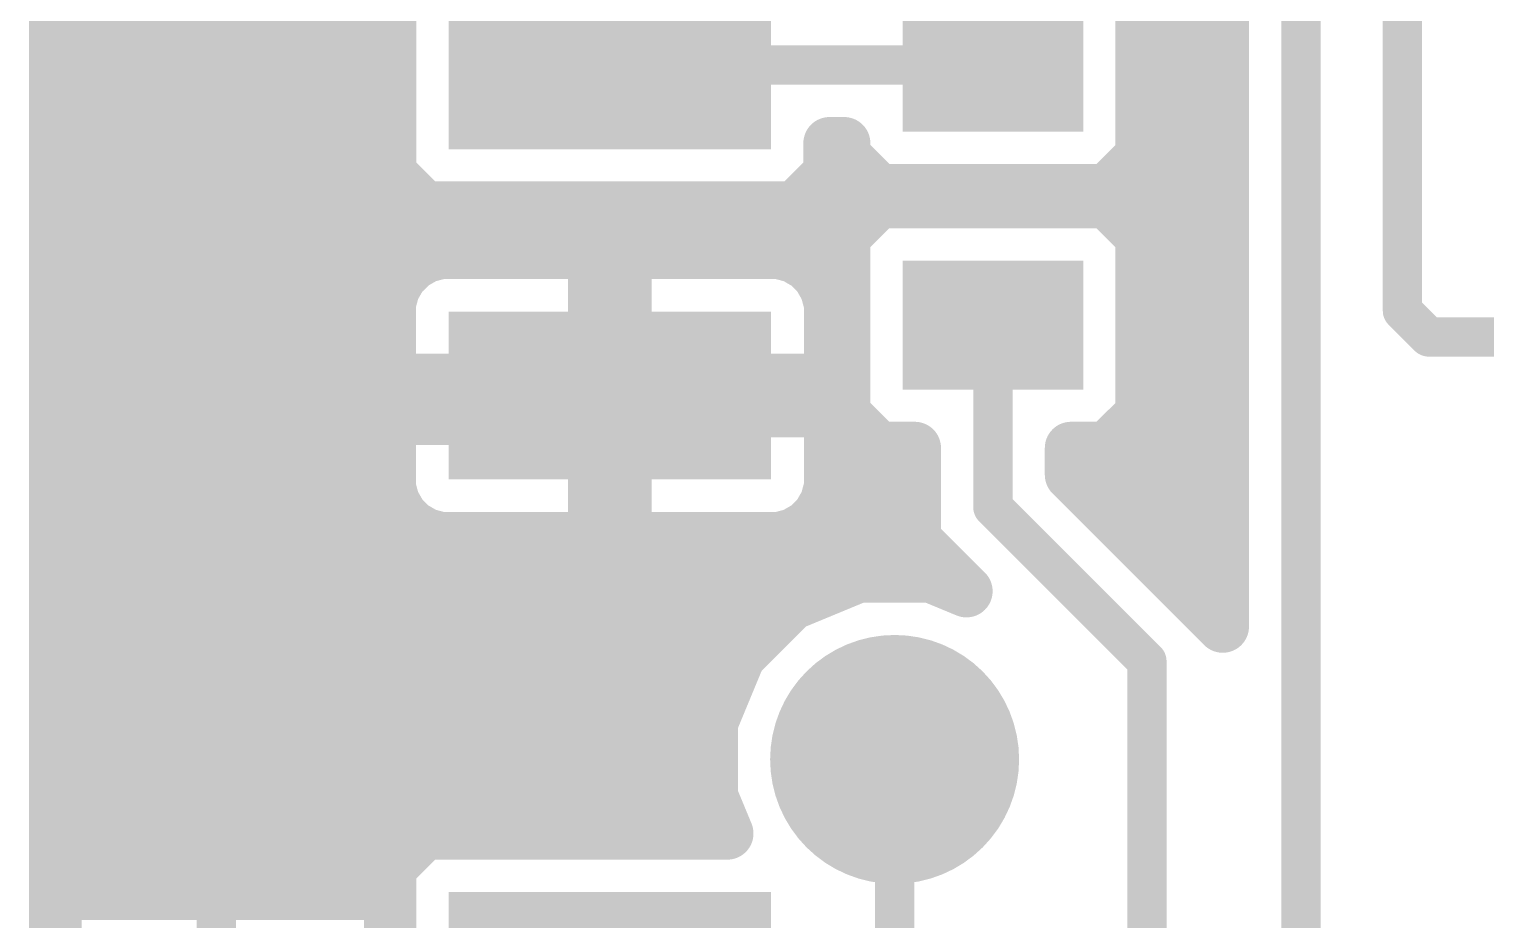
# Model space of a CAD drawing. Extents: x -40.6 to 40.6, y -25.6 to 25.6.
# Drawn here: x -33.71 to -22.42, y -1.83 to 5.08 of the extents above; entities that cross this region are included whole.
import ezdxf

# ---------------------------------------------------------------- set-up
doc = ezdxf.new("R2010")
doc.units = 0
doc.layers.add('1', color=22, linetype='CONTINUOUS')
doc.layers.add('18', color=82, linetype='CONTINUOUS')

# ---------------------------------------------------------------- blocks, each defined once
blk = doc.blocks.new('RECT')
blk.add_solid([(-0.5, -0.5), (0.5, -0.5), (-0.5, 0.5), (0.5, 0.5)])
blk = doc.blocks.new('ROUNDV')
at = {"const_width": 0.5}
blk.add_lwpolyline([(0, -0.25, 1), (0, 0.25, 1), (0, -0.25)], format="xyb", dxfattribs=at)

msp = doc.modelspace()

# ---------------------------------------------------------------- linework, layer by layer
at = {"layer": '1'}
for points, const_width in [([(-23.0632, 2.8956), (-23.0632, 8.7376)], 0.3048), ([(-33.5066, -21.2058), (-33.5066, 8.5122)], 0.4064), ([(-31.9786, 8.382), (-31.9786, 2.1336)], 0.3048), ([(-29.5656, 7.1882), (-29.5656, 5.156)], 0.3048), ([(-23.8506, 0.2286), (-23.8506, 6.7564)], 0.3048), ([(-24.4562, 6.6833), (-24.4562, 0.446)], 0.4064), ([(-30.911, 5.6359), (-30.911, 3.9605)], 0.4064), ([(-25.085, 4.0969), (-25.085, 5.4723)], 0.4064), ([(-33.5066, 5.2832), (-30.911, 5.2832)], 0.4064), ([(-25.085, 5.2832), (-24.4562, 5.2832)], 0.4064), ([(-29.5656, 5.156), (-29.2078, 4.7982)], 0.3048), ([(-33.5066, 4.8768), (-30.911, 4.8768)], 0.4064), ([(-25.085, 4.8768), (-24.4562, 4.8768)], 0.4064), ([(-29.2054, 4.8006), (-29.2078, 4.7982)], 0.3048), ([(-29.2054, 4.8006), (-26.2542, 4.8006)], 0.3048), ([(-26.2542, 4.8006), (-26.2382, 4.7846)], 0.3048), ([(-33.5066, 4.4704), (-30.911, 4.4704)], 0.4064), ([(-25.085, 4.4704), (-24.4562, 4.4704)], 0.4064), ([(-27.5046, 3.9605), (-27.5046, 4.195)], 0.4064), ([(-27.5046, 4.195), (-27.3914, 4.195)], 0.4064), ([(-27.3914, 4.195), (-27.3914, 4.0969)], 0.4064), ([(-27.3914, 4.0969), (-27.1259, 3.8314)], 0.4064), ([(-25.3505, 3.8314), (-25.085, 4.0969)], 0.4064), ([(-33.5066, 4.064), (-30.911, 4.064)], 0.4064), ([(-27.5046, 4.064), (-27.3585, 4.064)], 0.4064), ([(-25.1179, 4.064), (-24.4562, 4.064)], 0.4064), ([(-30.911, 3.9605), (-30.6455, 3.695)], 0.4064), ([(-27.7701, 3.695), (-27.5046, 3.9605)], 0.4064), ([(-27.1259, 3.8314), (-25.3505, 3.8314)], 0.4064), ([(-33.5066, 3.6576), (-27.2061, 3.6576)], 0.4064), ([(-30.6455, 3.695), (-27.7701, 3.695)], 0.4064), ([(-27.1259, 3.7378), (-27.3914, 3.4723)], 0.4064), ([(-25.3505, 3.7378), (-27.1259, 3.7378)], 0.4064), ([(-25.085, 3.4723), (-25.3505, 3.7378)], 0.4064), ([(-25.2703, 3.6576), (-24.4562, 3.6576)], 0.4064), ([(-27.3914, 3.4723), (-27.3914, 2.0969)], 0.4064), ([(-25.085, 2.0969), (-25.085, 3.4723)], 0.4064), ([(-30.6343, 3.3142), (-30.7385, 3.2541)], 0.4064), ([(-30.518, 3.3454), (-30.6343, 3.3142)], 0.4064), ([(-29.3296, 3.3454), (-30.518, 3.3454)], 0.4064), ([(-29.3296, 2.36), (-29.3296, 3.3454)], 0.4064), ([(-29.086, 3.3454), (-29.086, 2.36)], 0.4064), ([(-27.8976, 3.3454), (-29.086, 3.3454)], 0.4064), ([(-27.7813, 3.3142), (-27.8976, 3.3454)], 0.4064), ([(-27.6771, 3.2541), (-27.7813, 3.3142)], 0.4064), ([(-33.5066, 3.2512), (-30.7414, 3.2512)], 0.4064), ([(-30.7385, 3.2541), (-30.8237, 3.1689)], 0.4064), ([(-29.3296, 3.2512), (-29.086, 3.2512)], 0.4064), ([(-27.5919, 3.1689), (-27.6771, 3.2541)], 0.4064), ([(-27.6742, 3.2512), (-27.3914, 3.2512)], 0.4064), ([(-25.085, 3.2512), (-24.4562, 3.2512)], 0.4064), ([(-30.8237, 3.1689), (-30.8838, 3.0647)], 0.4064), ([(-27.5318, 3.0647), (-27.5919, 3.1689)], 0.4064), ([(-30.8838, 3.0647), (-30.915, 2.9484)], 0.4064), ([(-27.5006, 2.9484), (-27.5318, 3.0647)], 0.4064), ([(-30.915, 2.9484), (-30.915, 2.36)], 0.4064), ([(-27.5006, 2.36), (-27.5006, 2.9484)], 0.4064), ([(-33.5066, 2.8448), (-30.915, 2.8448)], 0.4064), ([(-29.3296, 2.8448), (-29.086, 2.8448)], 0.4064), ([(-27.5006, 2.8448), (-27.3914, 2.8448)], 0.4064), ([(-26.2382, 2.7846), (-26.2382, 1.3716)], 0.3048), ([(-25.085, 2.8448), (-24.4562, 2.8448)], 0.4064), ([(-22.86, 2.6924), (-23.0632, 2.8956)], 0.3048), ([(-21.269, 2.6924), (-22.86, 2.6924)], 0.3048), ([(-33.5066, 2.4384), (-30.915, 2.4384)], 0.4064), ([(-29.3296, 2.4384), (-29.086, 2.4384)], 0.4064), ([(-27.5006, 2.4384), (-27.3914, 2.4384)], 0.4064), ([(-25.085, 2.4384), (-24.4562, 2.4384)], 0.4064), ([(-30.915, 2.36), (-29.3296, 2.36)], 0.4064), ([(-29.086, 2.36), (-29.3296, 2.36)], 0.4064), ([(-29.3296, 2.36), (-29.3296, 2.1164)], 0.4064), ([(-29.086, 2.1164), (-29.086, 2.36)], 0.4064), ([(-29.086, 2.36), (-27.5006, 2.36)], 0.4064), ([(-29.2078, 2.2382), (-29.2078, 2.0596)], 0.3048), ([(-31.9786, 2.1336), (-31.8516, 2.0066)], 0.3048), ([(-29.3296, 2.1164), (-30.915, 2.1164)], 0.4064), ([(-30.915, 2.1164), (-30.915, 1.528)], 0.4064), ([(-29.3296, 1.131), (-29.3296, 2.1164)], 0.4064), ([(-29.3296, 2.1164), (-29.086, 2.1164)], 0.4064), ([(-29.086, 2.1164), (-29.086, 1.131)], 0.4064), ([(-27.5006, 2.1164), (-29.086, 2.1164)], 0.4064), ([(-27.5006, 1.528), (-27.5006, 2.1164)], 0.4064), ([(-27.3914, 2.0969), (-27.1259, 1.8314)], 0.4064), ([(-25.3505, 1.8314), (-25.085, 2.0969)], 0.4064), ([(-33.5066, 2.032), (-30.915, 2.032)], 0.4064), ([(-32.0294, 2.0066), (-32.258, 1.778)], 0.3048), ([(-31.8516, 2.0066), (-32.0294, 2.0066)], 0.3048), ([(-29.2608, 2.0066), (-31.8516, 2.0066)], 0.3048), ([(-29.3296, 2.032), (-29.086, 2.032)], 0.4064), ([(-29.2078, 2.0596), (-29.2608, 2.0066)], 0.3048), ([(-27.5006, 2.032), (-27.3265, 2.032)], 0.4064), ([(-25.1499, 2.032), (-24.4562, 2.032)], 0.4064), ([(-27.1259, 1.8314), (-26.8438, 1.8314)], 0.4064), ([(-26.8438, 1.8314), (-26.8438, 1.1208)], 0.4064), ([(-25.6326, 1.6224), (-25.6326, 1.8314)], 0.4064), ([(-25.6326, 1.8314), (-25.3505, 1.8314)], 0.4064), ([(-32.258, 1.778), (-32.258, -5.0546)], 0.3048), ([(-33.5066, 1.6256), (-30.915, 1.6256)], 0.4064), ([(-29.3296, 1.6256), (-29.086, 1.6256)], 0.4064), ([(-27.5006, 1.6256), (-26.8438, 1.6256)], 0.4064), ([(-25.6326, 1.6256), (-24.4562, 1.6256)], 0.4064), ([(-25.0221, 1.012), (-25.6326, 1.6224)], 0.4064), ([(-30.915, 1.528), (-30.8838, 1.4117)], 0.4064), ([(-27.5318, 1.4117), (-27.5006, 1.528)], 0.4064), ([(-30.8838, 1.4117), (-30.8237, 1.3075)], 0.4064), ([(-27.5919, 1.3075), (-27.5318, 1.4117)], 0.4064), ([(-30.8237, 1.3075), (-30.7385, 1.2223)], 0.4064), ([(-27.6771, 1.2223), (-27.5919, 1.3075)], 0.4064), ([(-26.2382, 1.3716), (-25.273, 0.4064)], 0.3048), ([(-33.5066, 1.2192), (-30.7331, 1.2192)], 0.4064), ([(-30.7385, 1.2223), (-30.6343, 1.1622)], 0.4064), ([(-30.6343, 1.1622), (-30.518, 1.131)], 0.4064), ([(-29.3296, 1.2192), (-29.086, 1.2192)], 0.4064), ([(-27.8976, 1.131), (-27.7813, 1.1622)], 0.4064), ([(-27.7813, 1.1622), (-27.6771, 1.2223)], 0.4064), ([(-27.6825, 1.2192), (-26.8438, 1.2192)], 0.4064), ([(-25.2294, 1.2192), (-24.4562, 1.2192)], 0.4064), ([(-30.518, 1.131), (-29.3296, 1.131)], 0.4064), ([(-29.086, 1.131), (-27.8976, 1.131)], 0.4064), ([(-26.8438, 1.1208), (-26.4435, 0.7205)], 0.4064), ([(-24.7935, 0.7834), (-25.0221, 1.012)], 0.4064), ([(-27.2823, 0.8342), (-27.8037, 0.6183)], 0.4064), ([(-26.7181, 0.8342), (-27.2823, 0.8342)], 0.4064), ([(-26.4435, 0.7205), (-26.7181, 0.8342)], 0.4064), ([(-33.5066, 0.8128), (-27.334, 0.8128)], 0.4064), ([(-26.6664, 0.8128), (-26.5358, 0.8128)], 0.4064), ([(-24.823, 0.8128), (-24.4562, 0.8128)], 0.4064), ([(-24.4562, 0.446), (-24.7935, 0.7834)], 0.4064), ([(-27.8037, 0.6183), (-28.2027, 0.2193)], 0.4064), ([(-33.5066, 0.4064), (-28.0155, 0.4064)], 0.4064), ([(-25.273, 0.4064), (-25.0444, 0.1778)], 0.3048), ([(-28.2027, 0.2193), (-28.4186, -0.3021)], 0.4064), ([(-23.8506, 0.2286), (-23.8506, -2.1844)], 0.3048), ([(-25.0444, 0.1778), (-25.0444, -2.3368)], 0.3048), ([(-33.5066, 0), (-28.2935, 0)], 0.4064), ([(-28.4186, -0.3021), (-28.4186, -0.8663)], 0.4064), ([(-33.5066, -0.4064), (-28.4186, -0.4064)], 0.4064), ([(-27.0002, -2.0828), (-27.0002, -0.5842)], 0.3048), ([(-33.5066, -0.8128), (-28.4186, -0.8128)], 0.4064), ([(-28.4186, -0.8663), (-28.2975, -1.1586)], 0.4064), ([(-33.5066, -1.2192), (-30.7061, -1.2192)], 0.4064), ([(-30.6455, -1.1586), (-30.911, -1.4241)], 0.4064), ([(-28.2975, -1.1586), (-30.6455, -1.1586)], 0.4064), ([(-30.911, -1.4241), (-30.911, -3.0995)], 0.4064), ([(-33.5066, -1.6256), (-30.911, -1.6256)], 0.4064)]:
    msp.add_lwpolyline(points, dxfattribs=dict(at, const_width=const_width))
for points, const_width in [([(-29.5117, 5.2099, 1), (-29.6195, 5.1021)], 0.1524), ([(-29.6418, 5.156, 1), (-29.4894, 5.156)], 0.1524), ([(-33.5066, 4.9784, 1), (-33.5066, 4.7752)], 0.2032), ([(-30.911, 4.7752, 1), (-30.911, 4.9784)], 0.2032), ([(-25.085, 4.9784, 1), (-25.085, 4.7752)], 0.2032), ([(-24.4562, 4.7752, 1), (-24.4562, 4.9784)], 0.2032), ([(-29.2617, 4.8521, 1), (-29.1539, 4.7443)], 0.1524), ([(-29.2054, 4.8768, 1), (-29.2054, 4.7244)], 0.1524), ([(-29.2617, 4.7443, 1), (-29.1539, 4.8521)], 0.1524), ([(-29.1515, 4.7467, 1), (-29.2593, 4.8545)], 0.1524), ([(-26.2003, 4.8545, 1), (-26.3081, 4.7467)], 0.1524), ([(-26.2921, 4.7307, 1), (-26.1843, 4.8385)], 0.1524), ([(-26.2542, 4.7244, 1), (-26.2542, 4.8768)], 0.1524), ([(-33.5066, 4.572, 1), (-33.5066, 4.3688)], 0.2032), ([(-30.911, 4.3688, 1), (-30.911, 4.572)], 0.2032), ([(-25.085, 4.572, 1), (-25.085, 4.3688)], 0.2032), ([(-24.4562, 4.3688, 1), (-24.4562, 4.572)], 0.2032), ([(-27.403, 4.195, 1), (-27.6062, 4.195)], 0.2032), ([(-27.5046, 4.2966, 1), (-27.5046, 4.0934)], 0.2032), ([(-27.2898, 4.195, 1), (-27.493, 4.195)], 0.2032), ([(-27.3196, 4.1687, 1), (-27.4632, 4.025)], 0.2032), ([(-27.3914, 4.0934, 1), (-27.3914, 4.2966)], 0.2032), ([(-25.0132, 4.025, 1), (-25.1568, 4.1687)], 0.2032), ([(-33.5066, 4.1656, 1), (-33.5066, 3.9624)], 0.2032), ([(-30.911, 3.9624, 1), (-30.911, 4.1656)], 0.2032), ([(-27.5046, 4.1656, 1), (-27.5046, 3.9624)], 0.2032), ([(-27.493, 4.0969, 1), (-27.2898, 4.0969)], 0.2032), ([(-27.3585, 3.9624, 1), (-27.3585, 4.1656)], 0.2032), ([(-25.1179, 4.1656, 1), (-25.1179, 3.9624)], 0.2032), ([(-25.1866, 4.0969, 1), (-24.9834, 4.0969)], 0.2032), ([(-24.4562, 3.9624, 1), (-24.4562, 4.1656)], 0.2032), ([(-30.8392, 4.0323, 1), (-30.9828, 3.8886)], 0.2032), ([(-27.4328, 3.8886, 1), (-27.5764, 4.0323)], 0.2032), ([(-31.0126, 3.9605, 1), (-30.8094, 3.9605)], 0.2032), ([(-27.6062, 3.9605, 1), (-27.403, 3.9605)], 0.2032), ([(-27.1259, 3.933, 1), (-27.1259, 3.7298)], 0.2032), ([(-27.1978, 3.7596, 1), (-27.0541, 3.9032)], 0.2032), ([(-25.4223, 3.9032, 1), (-25.2786, 3.7596)], 0.2032), ([(-25.3505, 3.7298, 1), (-25.3505, 3.933)], 0.2032), ([(-33.5066, 3.7592, 1), (-33.5066, 3.556)], 0.2032), ([(-30.6455, 3.7966, 1), (-30.6455, 3.5934)], 0.2032), ([(-30.7174, 3.6232, 1), (-30.5737, 3.7668)], 0.2032), ([(-27.8419, 3.7668, 1), (-27.6982, 3.6232)], 0.2032), ([(-27.7701, 3.5934, 1), (-27.7701, 3.7966)], 0.2032), ([(-27.1259, 3.8394, 1), (-27.1259, 3.6362)], 0.2032), ([(-27.2061, 3.556, 1), (-27.2061, 3.7592)], 0.2032), ([(-27.0541, 3.666, 1), (-27.1978, 3.8096)], 0.2032), ([(-25.2786, 3.8096, 1), (-25.4223, 3.666)], 0.2032), ([(-25.2703, 3.7592, 1), (-25.2703, 3.556)], 0.2032), ([(-25.3505, 3.6362, 1), (-25.3505, 3.8394)], 0.2032), ([(-24.4562, 3.556, 1), (-24.4562, 3.7592)], 0.2032), ([(-27.2898, 3.4723, 1), (-27.493, 3.4723)], 0.2032), ([(-27.4632, 3.5442, 1), (-27.3196, 3.4005)], 0.2032), ([(-24.9834, 3.4723, 1), (-25.1866, 3.4723)], 0.2032), ([(-25.1568, 3.4005, 1), (-25.0132, 3.5442)], 0.2032), ([(-30.6606, 3.4124, 1), (-30.608, 3.2161)], 0.2032), ([(-30.5835, 3.2263, 1), (-30.6851, 3.4022)], 0.2032), ([(-30.518, 3.447, 1), (-30.518, 3.2438)], 0.2032), ([(-30.4917, 3.2473, 1), (-30.5443, 3.4435)], 0.2032), ([(-29.228, 3.3454, 1), (-29.4312, 3.3454)], 0.2032), ([(-29.3296, 3.2438, 1), (-29.3296, 3.447)], 0.2032), ([(-28.9844, 3.3454, 1), (-29.1876, 3.3454)], 0.2032), ([(-29.086, 3.447, 1), (-29.086, 3.2438)], 0.2032), ([(-27.8713, 3.4435, 1), (-27.9239, 3.2473)], 0.2032), ([(-27.8976, 3.2438, 1), (-27.8976, 3.447)], 0.2032), ([(-27.7305, 3.4022, 1), (-27.8321, 3.2263)], 0.2032), ([(-27.8076, 3.2161, 1), (-27.755, 3.4124)], 0.2032), ([(-33.5066, 3.3528, 1), (-33.5066, 3.1496)], 0.2032), ([(-30.7893, 3.342, 1), (-30.6877, 3.1661)], 0.2032), ([(-30.6667, 3.1822, 1), (-30.8104, 3.3259)], 0.2032), ([(-30.7414, 3.1496, 1), (-30.7414, 3.3528)], 0.2032), ([(-29.3296, 3.3528, 1), (-29.3296, 3.1496)], 0.2032), ([(-29.086, 3.1496, 1), (-29.086, 3.3528)], 0.2032), ([(-27.6052, 3.3259, 1), (-27.7489, 3.1822)], 0.2032), ([(-27.6742, 3.3528, 1), (-27.6742, 3.1496)], 0.2032), ([(-27.7279, 3.1661, 1), (-27.6263, 3.342)], 0.2032), ([(-27.3914, 3.1496, 1), (-27.3914, 3.3528)], 0.2032), ([(-25.085, 3.3528, 1), (-25.085, 3.1496)], 0.2032), ([(-24.4562, 3.1496, 1), (-24.4562, 3.3528)], 0.2032), ([(-30.8955, 3.2408, 1), (-30.7518, 3.0971)], 0.2032), ([(-30.7357, 3.1181, 1), (-30.9116, 3.2197)], 0.2032), ([(-27.504, 3.2197, 1), (-27.6799, 3.1181)], 0.2032), ([(-27.6638, 3.0971, 1), (-27.5201, 3.2408)], 0.2032), ([(-30.9718, 3.1155, 1), (-30.7959, 3.0139)], 0.2032), ([(-30.7857, 3.0384, 1), (-30.982, 3.091)], 0.2032), ([(-27.4336, 3.091, 1), (-27.6299, 3.0384)], 0.2032), ([(-27.6197, 3.0139, 1), (-27.4438, 3.1155)], 0.2032), ([(-30.8134, 2.9484, 1), (-31.0166, 2.9484)], 0.2032), ([(-31.0131, 2.9747, 1), (-30.8169, 2.9221)], 0.2032), ([(-27.399, 2.9484, 1), (-27.6022, 2.9484)], 0.2032), ([(-27.5987, 2.9221, 1), (-27.4025, 2.9747)], 0.2032), ([(-33.5066, 2.9464, 1), (-33.5066, 2.7432)], 0.2032), ([(-30.915, 2.7432, 1), (-30.915, 2.9464)], 0.2032), ([(-29.3296, 2.9464, 1), (-29.3296, 2.7432)], 0.2032), ([(-29.086, 2.7432, 1), (-29.086, 2.9464)], 0.2032), ([(-27.5006, 2.9464, 1), (-27.5006, 2.7432)], 0.2032), ([(-27.3914, 2.7432, 1), (-27.3914, 2.9464)], 0.2032), ([(-26.162, 2.7846, 1), (-26.3144, 2.7846)], 0.1524), ([(-25.085, 2.9464, 1), (-25.085, 2.7432)], 0.2032), ([(-24.4562, 2.7432, 1), (-24.4562, 2.9464)], 0.2032), ([(-23.0093, 2.9495, 1), (-23.1171, 2.8417)], 0.1524), ([(-23.1394, 2.8956, 1), (-22.987, 2.8956)], 0.1524), ([(-22.86, 2.7686, 1), (-22.86, 2.6162)], 0.1524), ([(-22.9139, 2.6385, 1), (-22.8061, 2.7463)], 0.1524), ([(-33.5066, 2.54, 1), (-33.5066, 2.3368)], 0.2032), ([(-30.915, 2.3368, 1), (-30.915, 2.54)], 0.2032), ([(-29.3296, 2.54, 1), (-29.3296, 2.3368)], 0.2032), ([(-29.086, 2.3368, 1), (-29.086, 2.54)], 0.2032), ([(-27.5006, 2.54, 1), (-27.5006, 2.3368)], 0.2032), ([(-27.3914, 2.3368, 1), (-27.3914, 2.54)], 0.2032), ([(-25.085, 2.54, 1), (-25.085, 2.3368)], 0.2032), ([(-24.4562, 2.3368, 1), (-24.4562, 2.54)], 0.2032), ([(-30.915, 2.4616, 1), (-30.915, 2.2584)], 0.2032), ([(-29.3296, 2.4616, 1), (-29.3296, 2.2584)], 0.2032), ([(-29.228, 2.36, 1), (-29.4312, 2.36)], 0.2032), ([(-29.3296, 2.2584, 1), (-29.3296, 2.4616)], 0.2032), ([(-28.9844, 2.36, 1), (-29.1876, 2.36)], 0.2032), ([(-29.086, 2.4616, 1), (-29.086, 2.2584)], 0.2032), ([(-29.086, 2.2584, 1), (-29.086, 2.4616)], 0.2032), ([(-27.5006, 2.2584, 1), (-27.5006, 2.4616)], 0.2032), ([(-31.0166, 2.36, 1), (-30.8134, 2.36)], 0.2032), ([(-29.4312, 2.36, 1), (-29.228, 2.36)], 0.2032), ([(-29.1316, 2.2382, 1), (-29.284, 2.2382)], 0.1524), ([(-29.1876, 2.36, 1), (-28.9844, 2.36)], 0.2032), ([(-27.6022, 2.36, 1), (-27.399, 2.36)], 0.2032), ([(-31.9247, 2.1875, 1), (-32.0325, 2.0797)], 0.1524), ([(-30.915, 2.218, 1), (-30.915, 2.0148)], 0.2032), ([(-30.8134, 2.1164, 1), (-31.0166, 2.1164)], 0.2032), ([(-29.228, 2.1164, 1), (-29.4312, 2.1164)], 0.2032), ([(-29.3296, 2.218, 1), (-29.3296, 2.0148)], 0.2032), ([(-29.3296, 2.0148, 1), (-29.3296, 2.218)], 0.2032), ([(-28.9844, 2.1164, 1), (-29.1876, 2.1164)], 0.2032), ([(-29.086, 2.218, 1), (-29.086, 2.0148)], 0.2032), ([(-29.086, 2.0148, 1), (-29.086, 2.218)], 0.2032), ([(-27.399, 2.1164, 1), (-27.6022, 2.1164)], 0.2032), ([(-27.5006, 2.0148, 1), (-27.5006, 2.218)], 0.2032), ([(-27.3196, 2.1687, 1), (-27.4632, 2.025)], 0.2032), ([(-25.0132, 2.025, 1), (-25.1568, 2.1687)], 0.2032), ([(-33.5066, 2.1336, 1), (-33.5066, 1.9304)], 0.2032), ([(-32.0294, 2.0828, 1), (-32.0294, 1.9304)], 0.1524), ([(-31.9755, 1.9527, 1), (-32.0833, 2.0605)], 0.1524), ([(-32.0548, 2.1336, 1), (-31.9024, 2.1336)], 0.1524), ([(-31.8516, 2.0828, 1), (-31.8516, 1.9304)], 0.1524), ([(-31.8516, 1.9304, 1), (-31.8516, 2.0828)], 0.1524), ([(-30.915, 1.9304, 1), (-30.915, 2.1336)], 0.2032), ([(-29.3296, 2.1336, 1), (-29.3296, 1.9304)], 0.2032), ([(-29.4312, 2.1164, 1), (-29.228, 2.1164)], 0.2032), ([(-29.1539, 2.0057, 1), (-29.2617, 2.1135)], 0.1524), ([(-29.2608, 1.9304, 1), (-29.2608, 2.0828)], 0.1524), ([(-29.1876, 2.1164, 1), (-28.9844, 2.1164)], 0.2032), ([(-29.086, 1.9304, 1), (-29.086, 2.1336)], 0.2032), ([(-27.5006, 2.1336, 1), (-27.5006, 1.9304)], 0.2032), ([(-27.493, 2.0969, 1), (-27.2898, 2.0969)], 0.2032), ([(-27.3265, 1.9304, 1), (-27.3265, 2.1336)], 0.2032), ([(-25.1499, 2.1336, 1), (-25.1499, 1.9304)], 0.2032), ([(-25.1866, 2.0969, 1), (-24.9834, 2.0969)], 0.2032), ([(-24.4562, 1.9304, 1), (-24.4562, 2.1336)], 0.2032), ([(-31.9055, 1.9527, 1), (-31.7977, 2.0605)], 0.1524), ([(-29.3147, 2.0605, 1), (-29.2069, 1.9527)], 0.1524), ([(-29.284, 2.0596, 1), (-29.1316, 2.0596)], 0.1524), ([(-27.1259, 1.933, 1), (-27.1259, 1.7298)], 0.2032), ([(-26.7422, 1.8314, 1), (-26.9454, 1.8314)], 0.2032), ([(-26.8438, 1.7298, 1), (-26.8438, 1.933)], 0.2032), ([(-25.531, 1.8314, 1), (-25.7342, 1.8314)], 0.2032), ([(-25.6326, 1.933, 1), (-25.6326, 1.7298)], 0.2032), ([(-25.3505, 1.7298, 1), (-25.3505, 1.933)], 0.2032), ([(-32.1818, 1.778, 1), (-32.3342, 1.778)], 0.1524), ([(-27.1978, 1.7596, 1), (-27.0541, 1.9032)], 0.2032), ([(-25.4223, 1.9032, 1), (-25.2786, 1.7596)], 0.2032), ([(-33.5066, 1.7272, 1), (-33.5066, 1.524)], 0.2032), ([(-32.3119, 1.8319, 1), (-32.2041, 1.7241)], 0.1524), ([(-30.915, 1.524, 1), (-30.915, 1.7272)], 0.2032), ([(-29.3296, 1.7272, 1), (-29.3296, 1.524)], 0.2032), ([(-29.086, 1.524, 1), (-29.086, 1.7272)], 0.2032), ([(-27.5006, 1.7272, 1), (-27.5006, 1.524)], 0.2032), ([(-26.8438, 1.524, 1), (-26.8438, 1.7272)], 0.2032), ([(-25.6326, 1.7272, 1), (-25.6326, 1.524)], 0.2032), ([(-25.5608, 1.6943, 1), (-25.7044, 1.5506)], 0.2032), ([(-24.4562, 1.524, 1), (-24.4562, 1.7272)], 0.2032), ([(-30.8169, 1.5543, 1), (-31.0131, 1.5017)], 0.2032), ([(-27.4025, 1.5017, 1), (-27.5987, 1.5543)], 0.2032), ([(-25.7342, 1.6224, 1), (-25.531, 1.6224)], 0.2032), ([(-31.0166, 1.528, 1), (-30.8134, 1.528)], 0.2032), ([(-30.7959, 1.4625, 1), (-30.9718, 1.3609)], 0.2032), ([(-27.4438, 1.3609, 1), (-27.6197, 1.4625)], 0.2032), ([(-27.6022, 1.528, 1), (-27.399, 1.528)], 0.2032), ([(-30.982, 1.3854, 1), (-30.7857, 1.438)], 0.2032), ([(-30.7518, 1.3793, 1), (-30.8955, 1.2356)], 0.2032), ([(-27.5201, 1.2356, 1), (-27.6638, 1.3793)], 0.2032), ([(-27.6299, 1.438, 1), (-27.4336, 1.3854)], 0.2032), ([(-26.1843, 1.4255, 1), (-26.2921, 1.3177)], 0.1524), ([(-33.5066, 1.3208, 1), (-33.5066, 1.1176)], 0.2032), ([(-30.9116, 1.2567, 1), (-30.7357, 1.3583)], 0.2032), ([(-30.6877, 1.3103, 1), (-30.7893, 1.1344)], 0.2032), ([(-30.8104, 1.1505, 1), (-30.6667, 1.2942)], 0.2032), ([(-30.608, 1.2603, 1), (-30.6606, 1.064)], 0.2032), ([(-30.7331, 1.1176, 1), (-30.7331, 1.3208)], 0.2032), ([(-29.3296, 1.3208, 1), (-29.3296, 1.1176)], 0.2032), ([(-29.086, 1.1176, 1), (-29.086, 1.3208)], 0.2032), ([(-27.755, 1.064, 1), (-27.8076, 1.2603)], 0.2032), ([(-27.6825, 1.3208, 1), (-27.6825, 1.1176)], 0.2032), ([(-27.7489, 1.2942, 1), (-27.6052, 1.1505)], 0.2032), ([(-27.6263, 1.1344, 1), (-27.7279, 1.3103)], 0.2032), ([(-27.6799, 1.3583, 1), (-27.504, 1.2567)], 0.2032), ([(-26.8438, 1.1176, 1), (-26.8438, 1.3208)], 0.2032), ([(-26.3144, 1.3716, 1), (-26.162, 1.3716)], 0.1524), ([(-25.2294, 1.3208, 1), (-25.2294, 1.1176)], 0.2032), ([(-24.4562, 1.1176, 1), (-24.4562, 1.3208)], 0.2032), ([(-30.6851, 1.0742, 1), (-30.5835, 1.2501)], 0.2032), ([(-30.518, 1.2326, 1), (-30.518, 1.0294)], 0.2032), ([(-30.5443, 1.0329, 1), (-30.4917, 1.2291)], 0.2032), ([(-29.3296, 1.0294, 1), (-29.3296, 1.2326)], 0.2032), ([(-29.086, 1.2326, 1), (-29.086, 1.0294)], 0.2032), ([(-27.9239, 1.2291, 1), (-27.8713, 1.0329)], 0.2032), ([(-27.8976, 1.0294, 1), (-27.8976, 1.2326)], 0.2032), ([(-27.8321, 1.2501, 1), (-27.7305, 1.0742)], 0.2032), ([(-26.772, 1.1926, 1), (-26.9156, 1.0489)], 0.2032), ([(-29.4312, 1.131, 1), (-29.228, 1.131)], 0.2032), ([(-29.1876, 1.131, 1), (-28.9844, 1.131)], 0.2032), ([(-26.9454, 1.1208, 1), (-26.7422, 1.1208)], 0.2032), ([(-24.9503, 1.0838, 1), (-25.094, 0.9402)], 0.2032), ([(-25.094, 0.9402, 1), (-24.9503, 1.0838)], 0.2032), ([(-27.2823, 0.9358, 1), (-27.2823, 0.7326)], 0.2032), ([(-27.2435, 0.7403, 1), (-27.3212, 0.9281)], 0.2032), ([(-26.6792, 0.9281, 1), (-26.7569, 0.7403)], 0.2032), ([(-26.7181, 0.7326, 1), (-26.7181, 0.9358)], 0.2032), ([(-33.5066, 0.9144, 1), (-33.5066, 0.7112)], 0.2032), ([(-27.334, 0.7112, 1), (-27.334, 0.9144)], 0.2032), ([(-26.6664, 0.9144, 1), (-26.6664, 0.7112)], 0.2032), ([(-26.5358, 0.7112, 1), (-26.5358, 0.9144)], 0.2032), ([(-26.4824, 0.6266, 1), (-26.4046, 0.8143)], 0.2032), ([(-24.823, 0.9144, 1), (-24.823, 0.7112)], 0.2032), ([(-24.7217, 0.8552, 1), (-24.8654, 0.7116)], 0.2032), ([(-24.8654, 0.7116, 1), (-24.7217, 0.8552)], 0.2032), ([(-24.4562, 0.7112, 1), (-24.4562, 0.9144)], 0.2032), ([(-27.8425, 0.7121, 1), (-27.7648, 0.5244)], 0.2032), ([(-27.7318, 0.5464, 1), (-27.8755, 0.6901)], 0.2032), ([(-26.5154, 0.6486, 1), (-26.3717, 0.7923)], 0.2032), ([(-33.5066, 0.508, 1), (-33.5066, 0.3048)], 0.2032), ([(-28.0155, 0.3048, 1), (-28.0155, 0.508)], 0.2032), ([(-24.528, 0.3742, 1), (-24.3844, 0.5179)], 0.2032), ([(-25.2191, 0.4603, 1), (-25.3269, 0.3525)], 0.1524), ([(-25.3269, 0.3525, 1), (-25.2191, 0.4603)], 0.1524), ([(-24.5578, 0.446, 1), (-24.3546, 0.446)], 0.2032), ([(-28.2745, 0.2911, 1), (-28.1308, 0.1474)], 0.2032), ([(-28.1088, 0.1804, 1), (-28.2965, 0.2581)], 0.2032), ([(-23.7744, 0.2286, 1), (-23.9268, 0.2286)], 0.1524), ([(-24.9682, 0.1778, 1), (-25.1206, 0.1778)], 0.1524), ([(-25.0983, 0.1239, 1), (-24.9905, 0.2317)], 0.1524), ([(-23.9268, 0.2286, 1), (-23.7744, 0.2286)], 0.1524), ([(-33.5066, 0.1016, 1), (-33.5066, -0.1016)], 0.2032), ([(-28.2935, -0.1016, 1), (-28.2935, 0.1016)], 0.2032), ([(-28.317, -0.3021, 1), (-28.5202, -0.3021)], 0.2032), ([(-33.5066, -0.3048, 1), (-33.5066, -0.508)], 0.2032), ([(-28.5125, -0.2632, 1), (-28.3247, -0.3409)], 0.2032), ([(-28.4186, -0.508, 1), (-28.4186, -0.3048)], 0.2032), ([(-26.924, -0.5842, 1), (-27.0764, -0.5842)], 0.1524), ([(-33.5066, -0.7112, 1), (-33.5066, -0.9144)], 0.2032), ([(-28.3247, -0.8275, 1), (-28.5125, -0.9052)], 0.2032), ([(-28.4186, -0.9144, 1), (-28.4186, -0.7112)], 0.2032), ([(-28.5202, -0.8663, 1), (-28.317, -0.8663)], 0.2032), ([(-33.5066, -1.1176, 1), (-33.5066, -1.3208)], 0.2032), ([(-30.6455, -1.057, 1), (-30.6455, -1.2602)], 0.2032), ([(-30.5737, -1.2304, 1), (-30.7174, -1.0868)], 0.2032), ([(-30.7061, -1.3208, 1), (-30.7061, -1.1176)], 0.2032), ([(-28.2975, -1.2602, 1), (-28.2975, -1.057)], 0.2032), ([(-28.3914, -1.1975, 1), (-28.2037, -1.1197)], 0.2032), ([(-30.8094, -1.4241, 1), (-31.0126, -1.4241)], 0.2032), ([(-30.9828, -1.3522, 1), (-30.8392, -1.4959)], 0.2032), ([(-33.5066, -1.524, 1), (-33.5066, -1.7272)], 0.2032), ([(-30.911, -1.7272, 1), (-30.911, -1.524)], 0.2032)]:
    msp.add_lwpolyline(points, format="xyb", dxfattribs=dict(at, const_width=const_width))

# ---------------------------------------------------------------- block references
at = {"layer": '1', "xscale": 2.5, "yscale": 1.3}
for p in [(-29.2078, 4.7982), (-29.2078, 2.2382), (-29.2078, -2.2618)]:
    msp.add_blockref('RECT', p, dxfattribs=at)
at = {"layer": '1', "yscale": 1.4, "rotation": 270}
for p in [(-26.2382, 4.7846), (-26.2382, 2.7846)]:
    msp.add_blockref('RECT', p, dxfattribs=at)
at = {"layer": '18', "xscale": 1.9304, "yscale": 1.9304}
msp.add_blockref('ROUNDV', (-27.0002, -0.5842), dxfattribs=at)

doc.saveas('drawing.dxf')
